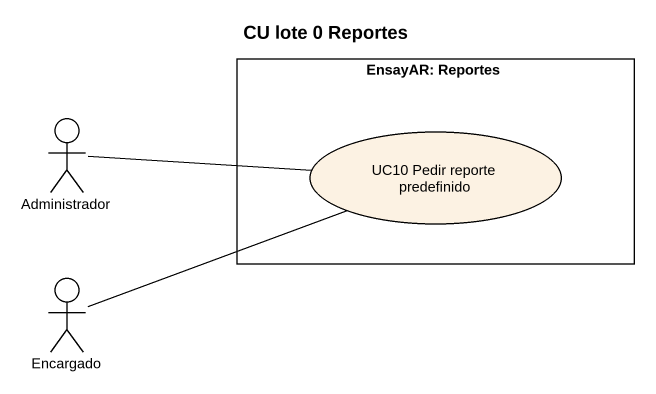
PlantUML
@startuml
title CU lote 0 Reportes
rectangle "EnsayAR: Reportes" as EnsayAR_Reportes {
  usecase "UC10 Pedir reporte predefinido" as UC10_Pedir_reporte
}
actor Administrador
actor Encargado
Administrador -right- UC10_Pedir_reporte
Encargado -right- UC10_Pedir_reporte
@enduml
